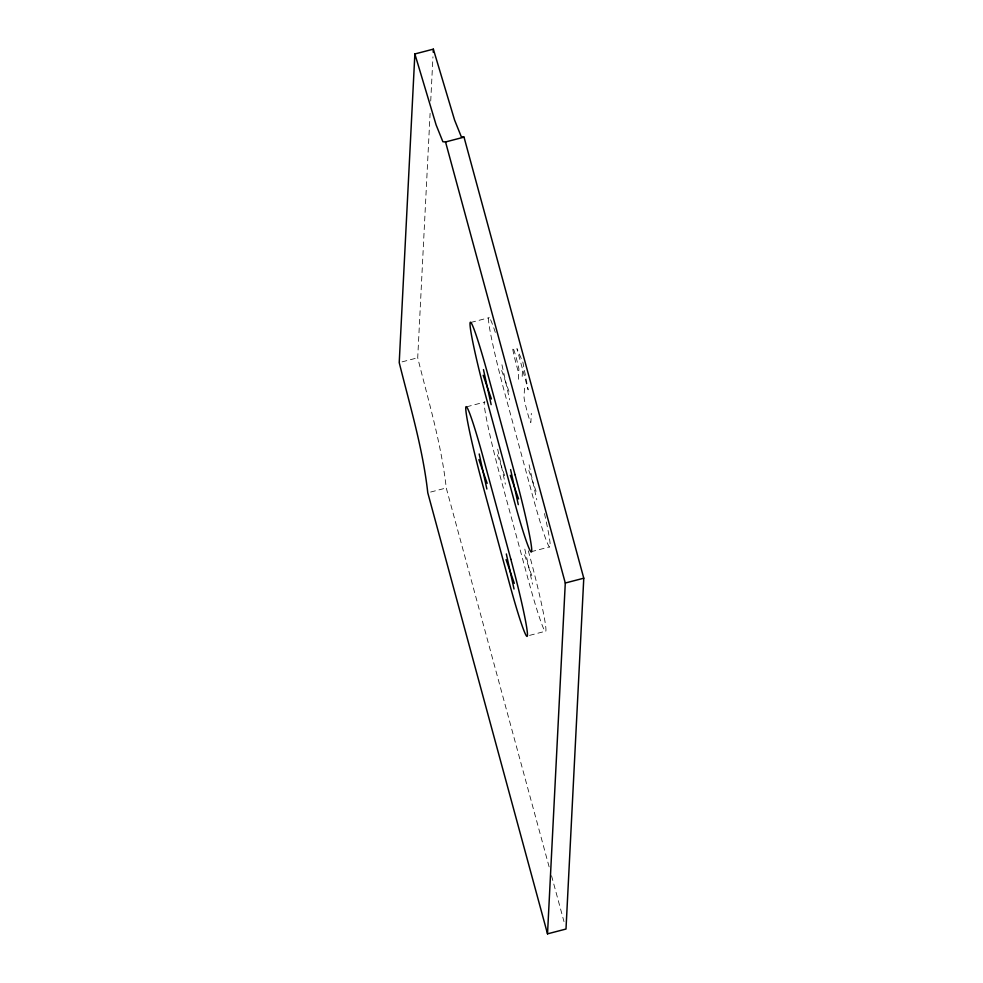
<?xml version="1.0" encoding="UTF-8"?>
<svg xmlns="http://www.w3.org/2000/svg" width="983" height="983" viewBox="0 0 983 983"><rect width="100%" height="100%" fill="white"/><g stroke="black" fill="none" stroke-linecap="round" stroke-linejoin="round"><path stroke-width="0.74" stroke-dasharray="4.92 3.69" d="M549.128 866.871L446.257 487.973C441.342 443.738 428.404 400.867 417.714 357.787L430.099 113.328M430.714 101.102L432.962 56.793M518.446 379.266L518.901 368.76L516.579 359.065A14.757 0.836 75.4 0 0 512.635 347.761A14.757 0.836 75.4 0 0 516.308 364.484L518.336 371.979M522.194 376.403L522.551 369.239L516.96 348.646L522.907 362.334L528.141 389.833L522.956 370.689M524.492 388.224L524.05 397.169A13.234 0.75 75.4 0 0 527.33 412.172A13.234 0.75 75.4 0 0 530.869 422.321L531.324 413.376M470.771 322.473L489.264 317.644M402.072 361.867L417.714 357.787M466.507 406.839L484.988 402.01A66.967 3.76 75.4 0 0 500.888 478.967L528.043 578.962A66.967 3.76 75.4 0 0 545.934 630.287A66.967 3.76 75.4 0 0 529.284 554.351L528.08 549.939M430.615 492.053L446.257 487.973M530.98 551.758L549.46 546.941M529.542 635.387L545.184 631.307M501.662 370.456L509.919 394.146M528.805 470.439L537.062 494.13M497.386 454.822L505.643 478.512M524.529 554.817L532.786 578.508M551.537 875.742L563.996 921.624M529.087 464.762L536.779 499.819M501.944 364.779L509.624 399.823M524.824 549.128L532.503 584.185M497.668 449.145L505.36 484.189M495.309 332.414A66.967 3.76 75.4 0 0 489.313 326.528A66.967 3.76 75.4 0 0 505.164 394.601L532.307 494.596A66.967 3.76 75.4 0 0 549.128 546.548A66.967 3.76 75.4 0 0 543.783 510.57"/><path stroke-width="1.47" d="M414.863 53.967L399.221 362.616C409.923 405.684 422.862 448.567 427.777 492.79L547.519 933.85L565.999 929.033L583.779 578.201L464.025 137.141L461.371 136.907L454.601 120.11L433.343 49.15L414.863 53.967L436.12 124.927L442.878 141.724L445.545 141.957L464.025 137.141M433.196 52.21L433.343 49.15M547.519 933.85L565.286 583.017L445.545 141.957M565.286 583.017L583.779 578.201M483.169 375.273L491.426 398.963M510.312 475.268L518.582 498.959M478.893 459.639L487.163 483.329M506.048 559.634L514.306 583.324M510.607 469.591L518.287 504.635M483.464 369.596L491.144 404.64M506.331 553.957L514.023 589.001M479.188 453.962L486.868 489.006M515.067 474.801L487.924 374.818A66.967 3.76 75.4 0 0 470.021 323.481A66.967 3.76 75.4 0 0 486.683 399.417L513.826 499.413A66.967 3.76 75.4 0 0 531.729 550.738A66.967 3.76 75.4 0 0 515.067 474.801M510.804 559.18L483.648 459.184A66.967 3.76 75.4 0 0 465.758 407.847A66.967 3.76 75.4 0 0 482.407 483.783L509.55 583.779A66.967 3.76 75.4 0 0 527.453 635.104A66.967 3.76 75.4 0 0 510.804 559.18"/></g></svg>
